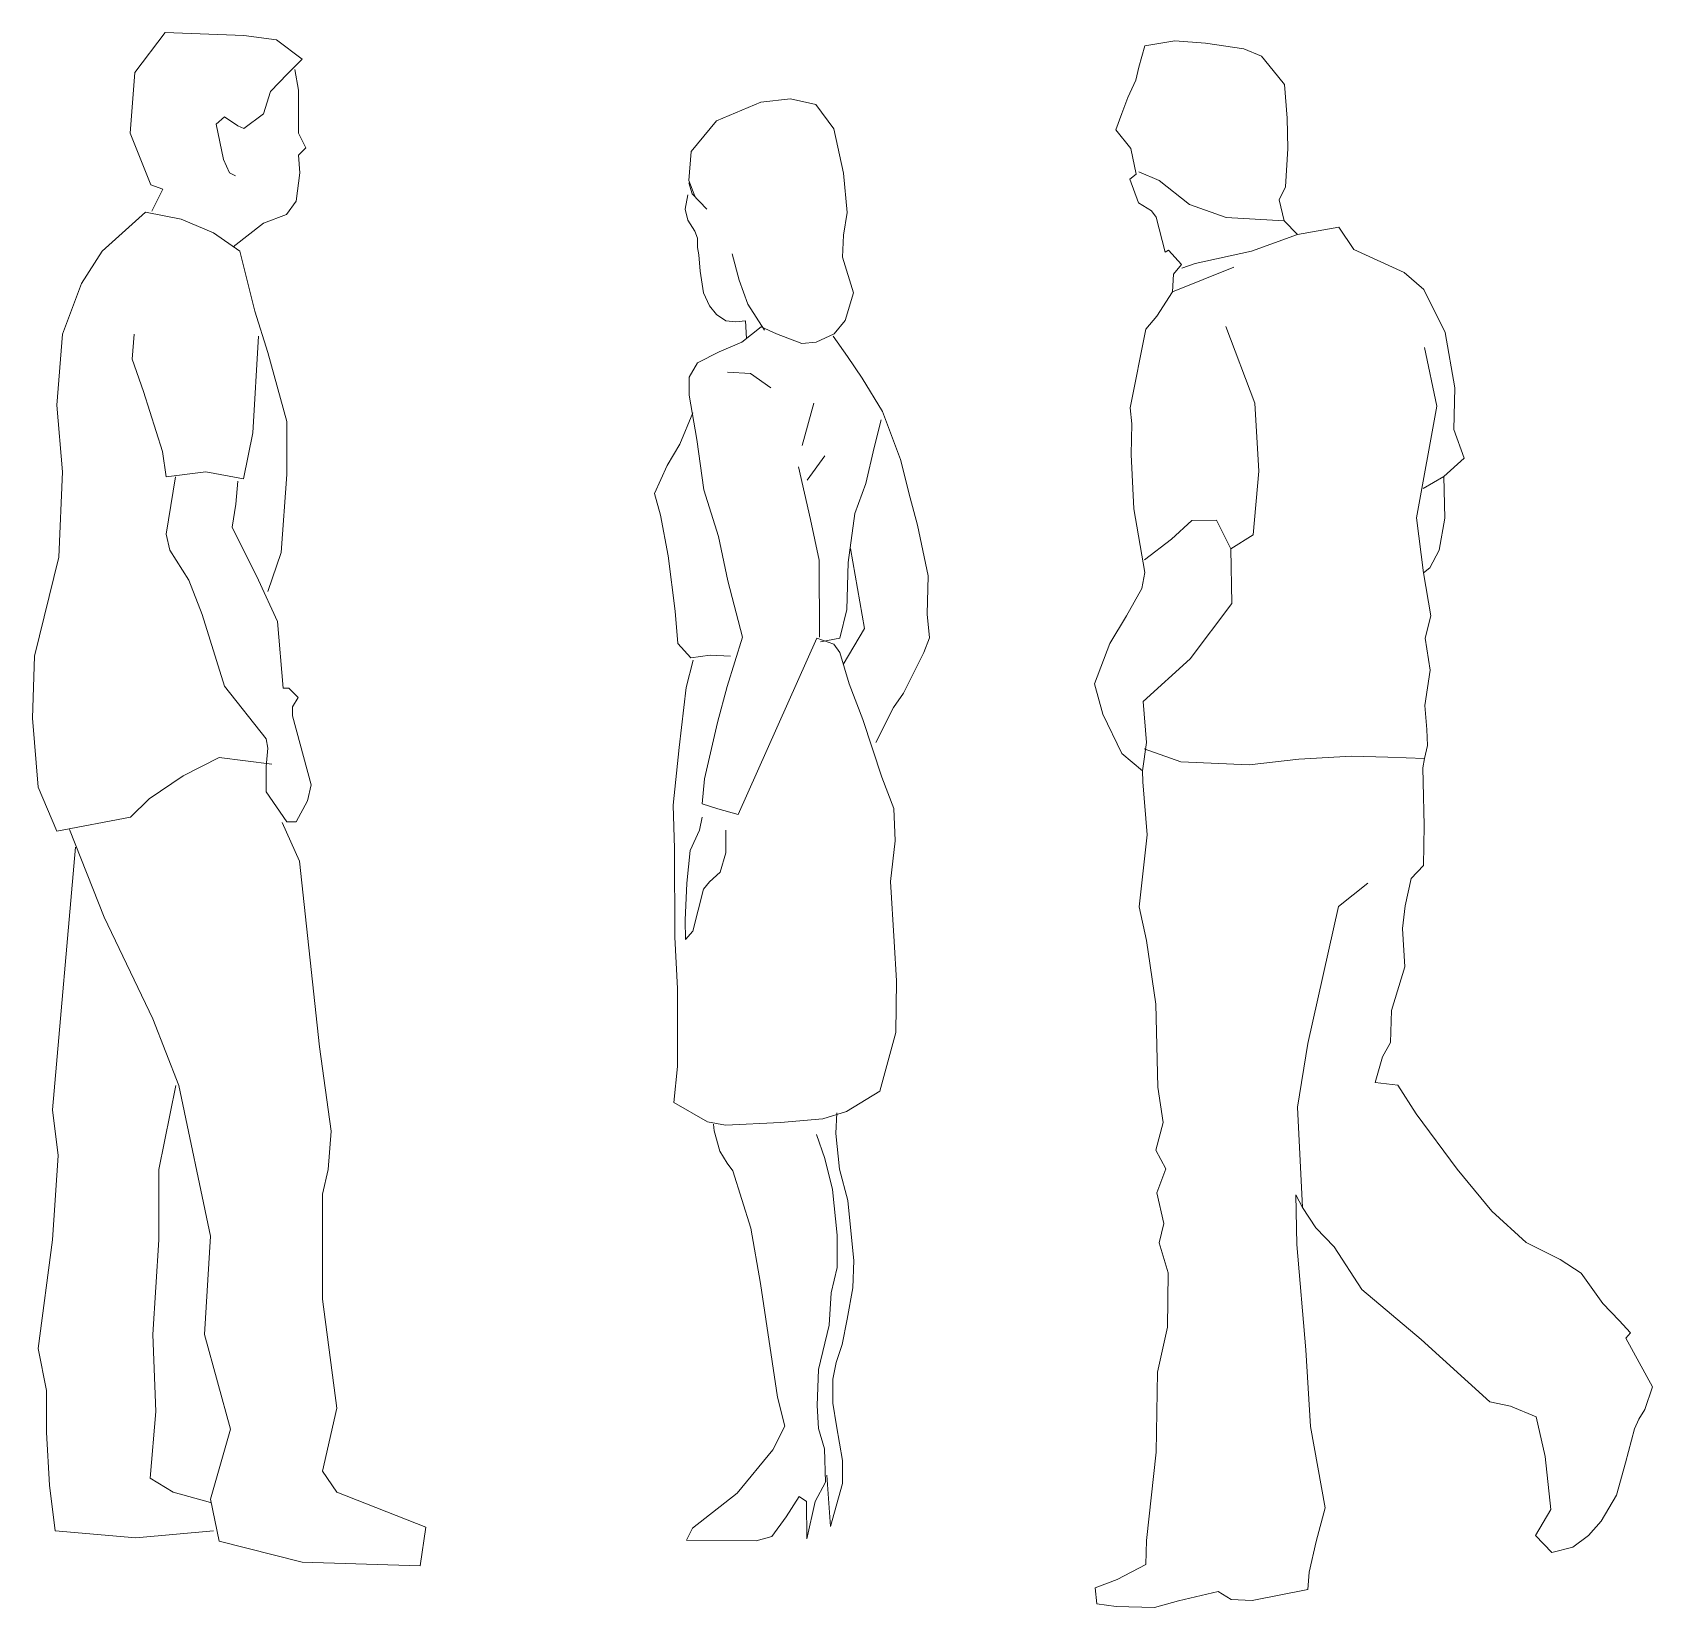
# Model space of a CAD drawing. Header units: metres. Extents: x -438 to -108, y 54494 to 54569.
# Drawn here: x -427.873 to -425.96, y 54565.455 to 54567.315 of the extents above; entities that cross this region are included whole.
import ezdxf

# ---------------------------------------------------------------- set-up
doc = ezdxf.new("R2010")
doc.units = ezdxf.units.M
doc.header["$MEASUREMENT"] = 0
doc.layers.add('hatch', color=252, linetype='Continuous', lineweight=15)

# ---------------------------------------------------------------- blocks, each defined once
blk = doc.blocks.new('A$C57394595')
at = {"linetype": 'ByBlock'}
for p, q in [((0.1555, 1.5912), (0.129, 1.5712)), ((0.1896, 1.5959), (0.1555, 1.5912)), ((0.2717, 1.599), (0.1896, 1.5959)), ((0.3033, 1.5573), (0.2717, 1.599)), ((0.129, 1.5712), (0.1441, 1.5558)), ((0.1365, 1.5604), (0.1327, 1.5388)), ((0.1441, 1.5558), (0.1618, 1.5373)), ((0.3083, 1.494), (0.3033, 1.5573)), ((0.1327, 1.5388), (0.1327, 1.5095)), ((0.1618, 1.5373), (0.1693, 1.5141)), ((0.1327, 1.5095), (0.1327, 1.494)), ((0.1693, 1.5141), (0.1896, 1.4987)), ((0.1959, 1.5017), (0.2098, 1.511)), ((0.2098, 1.511), (0.2187, 1.5033)), ((0.1327, 1.494), (0.1252, 1.4787)), ((0.1896, 1.4987), (0.1959, 1.5017)), ((0.2187, 1.5033), (0.211, 1.4663)), ((0.2868, 1.4401), (0.3083, 1.494)), ((0.1252, 1.4787), (0.1327, 1.471)), ((0.1327, 1.471), (0.1315, 1.4524)), ((0.211, 1.4663), (0.2047, 1.4524)), ((0.1315, 1.4524), (0.1353, 1.4231)), ((0.2047, 1.4524), (0.1984, 1.4493)), ((0.2742, 1.4354), (0.2868, 1.4401)), ((0.1353, 1.4231), (0.1454, 1.4092)), ((0.2855, 1.4124), (0.2742, 1.4354)), ((0.1454, 1.4092), (0.1693, 1.4)), ((0.2549, 1.4044), (0.2215, 1.39)), ((0.2922, 1.4117), (0.2549, 1.4044)), ((0.3374, 1.3708), (0.2922, 1.4117)), ((0.1693, 1.4), (0.2009, 1.3753)), ((0.2215, 1.39), (0.194, 1.3708)), ((0.194, 1.3708), (0.1783, 1.3084)), ((0.359, 1.3372), (0.3374, 1.3708)), ((0.3787, 1.2844), (0.359, 1.3372)), ((0.1783, 1.3084), (0.1646, 1.2652)), ((0.306, 1.2581), (0.3041, 1.2844)), ((0.3846, 1.2101), (0.3787, 1.2844)), ((0.1744, 1.2821), (0.1802, 1.1813)), ((0.1646, 1.2652), (0.1449, 1.1933)), ((0.2942, 1.2244), (0.306, 1.2581)), ((0.2746, 1.1621), (0.2942, 1.2244)), ((0.3787, 1.1406), (0.3846, 1.2101)), ((0.1449, 1.1933), (0.1449, 1.1381)), ((0.1802, 1.1813), (0.19, 1.1333)), ((0.2707, 1.1357), (0.2746, 1.1621)), ((0.1449, 1.1381), (0.1507, 1.0566)), ((0.19, 1.1333), (0.2294, 1.1406)), ((0.2294, 1.1406), (0.2707, 1.1357)), ((0.2707, 1.0758), (0.2608, 1.1357)), ((0.3826, 1.0518), (0.3787, 1.1406)), ((0.196, 1.1309), (0.198, 1.1069)), ((0.198, 1.1069), (0.2019, 1.0829)), ((0.2019, 1.0829), (0.1744, 1.0278)), ((0.2667, 1.0589), (0.2707, 1.0758)), ((0.1507, 1.0566), (0.1646, 1.0158)), ((0.247, 1.0278), (0.2667, 1.0589)), ((0.4081, 0.9486), (0.3826, 1.0518)), ((0.1744, 1.0278), (0.1547, 0.9846)), ((0.2333, 0.9918), (0.247, 1.0278)), ((0.1547, 0.9846), (0.1488, 0.915)), ((0.2097, 0.9173), (0.2333, 0.9918)), ((0.4101, 0.8838), (0.4081, 0.9486)), ((0.1429, 0.915), (0.1331, 0.9055)), ((0.1488, 0.915), (0.1429, 0.915)), ((0.1665, 0.8622), (0.2097, 0.9173)), ((0.1331, 0.9055), (0.139, 0.8958)), ((0.139, 0.8958), (0.139, 0.8862)), ((0.139, 0.8862), (0.1194, 0.8142)), ((0.4042, 0.8118), (0.4101, 0.8838)), ((0.1646, 0.8526), (0.1665, 0.8622)), ((0.1665, 0.8335), (0.1646, 0.8526)), ((0.1606, 0.8358), (0.2156, 0.843)), ((0.1665, 0.807), (0.1665, 0.8335)), ((0.2156, 0.843), (0.2529, 0.8238)), ((0.1194, 0.8142), (0.1233, 0.7975)), ((0.2529, 0.8238), (0.2883, 0.7998)), ((0.3846, 0.7662), (0.4042, 0.8118)), ((0.1233, 0.7975), (0.1351, 0.7759)), ((0.1449, 0.7759), (0.1665, 0.807)), ((0.2883, 0.7998), (0.308, 0.7807)), ((0.308, 0.7807), (0.3846, 0.7662)), ((0.1497, 0.7751), (0.1318, 0.7349)), ((0.1351, 0.7759), (0.1449, 0.7759)), ((0.3353, 0.6764), (0.3713, 0.7678)), ((0.3893, 0.4753), (0.3653, 0.7495)), ((0.1318, 0.7349), (0.1108, 0.541)), ((0.2845, 0.5703), (0.3353, 0.6764)), ((0.2575, 0.5008), (0.2845, 0.5703)), ((0.1108, 0.541), (0.0988, 0.4533)), ((0.2246, 0.3437), (0.2575, 0.5008)), ((0.2605, 0.5008), (0.2785, 0.4131)), ((0.3832, 0.4278), (0.3893, 0.4753)), ((0.0988, 0.4533), (0.1018, 0.4131)), ((0.3893, 0.34), (0.3832, 0.4278)), ((0.1018, 0.4131), (0.1078, 0.3875)), ((0.2785, 0.4131), (0.2785, 0.34)), ((0.1078, 0.3875), (0.1078, 0.2779)), ((0.2306, 0.2413), (0.2246, 0.3437)), ((0.2785, 0.34), (0.2845, 0.2413)), ((0.4042, 0.2266), (0.3893, 0.34)), ((0.1078, 0.2779), (0.0928, 0.1645)), ((0.2036, 0.1426), (0.2306, 0.2413)), ((0.2845, 0.2413), (0.2814, 0.1609)), ((0.3953, 0.1828), (0.4042, 0.2266)), ((0.3953, 0.1389), (0.3953, 0.1828)), ((0.0928, 0.1645), (0.1078, 0.0987)), ((0.2814, 0.1609), (0.2875, 0.0913)), ((0.2246, 0.0694), (0.2036, 0.1426)), ((0.3922, 0.084), (0.3953, 0.1389)), ((0.1078, 0.0987), (0.0928, 0.0768)), ((0.2875, 0.0913), (0.2635, 0.0768)), ((0.0928, 0.0768), (0, 0.0402)), ((0.2156, 0.0255), (0.2246, 0.0694)), ((0.2635, 0.0768), (0.2246, 0.0658)), ((0.3863, 0.0365), (0.3922, 0.084)), ((0, 0.0402), (0.006, 0)), ((0.2215, 0.0365), (0.3024, 0.0292)), ((0.3024, 0.0292), (0.3863, 0.0365)), ((0.1288, 0.0036), (0.2156, 0.0255)), ((0.006, 0), (0.1288, 0.0036))]:
    blk.add_line(p, q, dxfattribs=at)
blk = doc.blocks.new('A$C103A6F6E')
for p, q in [((0.1515, 1.6082), (0.1182, 1.6042)), ((0.1797, 1.6016), (0.1515, 1.6082)), ((0.1182, 1.6042), (0.0689, 1.5837)), ((0.1997, 1.5746), (0.1797, 1.6016)), ((0.0689, 1.5837), (0.0408, 1.5492)), ((0.2104, 1.5252), (0.1997, 1.5746)), ((0.0408, 1.5492), (0.0381, 1.5171)), ((0.2148, 1.4814), (0.2104, 1.5252)), ((0.0369, 1.501), (0.0342, 1.485)), ((0.0381, 1.5171), (0.0448, 1.4995)), ((0.0381, 1.5143), (0.042, 1.5022)), ((0.042, 1.5022), (0.0581, 1.485)), ((0.0342, 1.485), (0.037, 1.4728)), ((0.2105, 1.4559), (0.2148, 1.4814)), ((0.037, 1.4728), (0.0449, 1.4607)), ((0.0449, 1.4607), (0.0476, 1.4529)), ((0.0476, 1.4529), (0.0476, 1.4423)), ((0.2094, 1.4316), (0.2105, 1.4559)), ((0.0476, 1.4423), (0.0494, 1.4343)), ((0.0494, 1.4343), (0.0507, 1.4159)), ((0.0943, 1.406), (0.0864, 1.4353)), ((0.2216, 1.3917), (0.2094, 1.4316)), ((0.0507, 1.4159), (0.0546, 1.3916)), ((0.0546, 1.3916), (0.0613, 1.3771)), ((0.1038, 1.3793), (0.0943, 1.406)), ((0.2123, 1.3608), (0.2216, 1.3917)), ((0.0613, 1.3771), (0.0688, 1.3675)), ((0.1226, 1.35), (0.1038, 1.3793)), ((0.0688, 1.3675), (0.0792, 1.3606)), ((0.0792, 1.3606), (0.0905, 1.3593)), ((0.0905, 1.3593), (0.1011, 1.3605)), ((0.1011, 1.3605), (0.1023, 1.3407)), ((0.2002, 1.3462), (0.2123, 1.3608)), ((0.0972, 1.3366), (0.1187, 1.3539)), ((0.1187, 1.3539), (0.1359, 1.3461)), ((0.1359, 1.3461), (0.1642, 1.3352)), ((0.1642, 1.3352), (0.1802, 1.3368)), ((0.1802, 1.3368), (0.2002, 1.3462)), ((0.199, 1.3435), (0.2151, 1.3208)), ((0.0479, 1.3138), (0.0718, 1.326)), ((0.0718, 1.326), (0.0972, 1.3366)), ((0.2151, 1.3208), (0.2312, 1.2966)), ((0.0385, 1.2978), (0.0479, 1.3138)), ((0.0812, 1.3033), (0.1067, 1.3018)), ((0.1067, 1.3018), (0.1294, 1.2858)), ((0.0386, 1.2778), (0.0385, 1.2978)), ((0.2312, 1.2966), (0.254, 1.2594)), ((0.0469, 1.2281), (0.0386, 1.2778)), ((0.1644, 1.2216), (0.1776, 1.2687)), ((0.0425, 1.2578), (0.0281, 1.2229)), ((0.2447, 1.2194), (0.2524, 1.25)), ((0.254, 1.2594), (0.2741, 1.2058)), ((0.0281, 1.2229), (0.0138, 1.1991)), ((0.0548, 1.1721), (0.0469, 1.2281)), ((0.2354, 1.1791), (0.2447, 1.2194)), ((0.0138, 1.1991), (0, 1.168)), ((0.1739, 1.139), (0.1605, 1.1977)), ((0.1699, 1.1829), (0.1899, 1.2099)), ((0.2741, 1.2058), (0.2847, 1.1631)), ((0.2233, 1.1458), (0.2354, 1.1791)), ((0, 1.168), (0.0067, 1.1438)), ((0.071, 1.12), (0.0548, 1.1721)), ((0.2847, 1.1631), (0.293, 1.1326)), ((0.0067, 1.1438), (0.015, 1.0984)), ((0.1834, 1.0936), (0.1739, 1.139)), ((0.2156, 1.0909), (0.2233, 1.1458)), ((0.0817, 1.0707), (0.071, 1.12)), ((0.293, 1.1326), (0.3049, 1.0762)), ((0.2341, 1.0173), (0.2183, 1.1066)), ((0.015, 1.0984), (0.023, 1.0369)), ((0.1836, 1.0078), (0.1834, 1.0936)), ((0.2141, 1.0388), (0.2156, 1.0909)), ((0.0978, 1.0077), (0.0817, 1.0707)), ((0.3049, 1.0762), (0.3038, 1.0335)), ((0.023, 1.0369), (0.0258, 1.0009)), ((0.2063, 1.0067), (0.2141, 1.0388)), ((0.3038, 1.0335), (0.3066, 1.0069)), ((0.2103, 0.9773), (0.2341, 1.0173)), ((0.0258, 1.0009), (0.0403, 0.9848)), ((0.0807, 0.9528), (0.0978, 1.0077)), ((0.1809, 1.0067), (0.0931, 0.8099)), ((0.1997, 1), (0.1809, 1.0067)), ((0.1848, 1.0027), (0.2063, 1.0067)), ((0.2064, 0.9906), (0.1997, 1)), ((0.3066, 1.0069), (0.3, 0.9908)), ((0.0431, 0.9821), (0.0353, 0.9515)), ((0.0403, 0.9848), (0.0618, 0.9876)), ((0.0618, 0.9876), (0.0846, 0.9865)), ((0.217, 0.9558), (0.2064, 0.9906)), ((0.3, 0.9908), (0.2773, 0.9454)), ((0.0353, 0.9515), (0.0272, 0.8846)), ((0.0702, 0.9128), (0.0807, 0.9528)), ((0.232, 0.9159), (0.217, 0.9558)), ((0.2773, 0.9454), (0.2664, 0.9293)), ((0.2664, 0.9293), (0.2465, 0.8905)), ((0.0555, 0.8498), (0.0702, 0.9128)), ((0.2532, 0.8517), (0.232, 0.9159)), ((0.0272, 0.8846), (0.0207, 0.8203)), ((0.0528, 0.8219), (0.0555, 0.8498)), ((0.2666, 0.8169), (0.2532, 0.8517)), ((0.0207, 0.8203), (0.0223, 0.7721)), ((0.0704, 0.8165), (0.0528, 0.8219)), ((0.0931, 0.8099), (0.0704, 0.8165)), ((0.2682, 0.7808), (0.2666, 0.8169)), ((0.0528, 0.8071), (0.0501, 0.7926)), ((0.0501, 0.7926), (0.0396, 0.7698)), ((0.0795, 0.7672), (0.0795, 0.7926)), ((0.2629, 0.7354), (0.2682, 0.7808)), ((0.0223, 0.7721), (0.0225, 0.6734)), ((0.0396, 0.7698), (0.0357, 0.7334)), ((0.0729, 0.7456), (0.0795, 0.7672)), ((0.0612, 0.735), (0.0729, 0.7456)), ((0.0357, 0.7334), (0.0342, 0.6923)), ((0.0425, 0.6801), (0.0545, 0.7268)), ((0.0545, 0.7268), (0.0612, 0.735)), ((0.2669, 0.6684), (0.2629, 0.7354)), ((0.0342, 0.6923), (0.0343, 0.6707)), ((0.0225, 0.6734), (0.0254, 0.6159)), ((0.0343, 0.6707), (0.0425, 0.6801)), ((0.2697, 0.6246), (0.2669, 0.6684)), ((0.0254, 0.6159), (0.0255, 0.5289)), ((0.2687, 0.567), (0.2697, 0.6246)), ((0.2512, 0.5016), (0.2687, 0.567)), ((0.0255, 0.5289), (0.0213, 0.489)), ((0.0213, 0.489), (0.0589, 0.4675)), ((0.214, 0.4788), (0.2512, 0.5016)), ((0.1404, 0.4665), (0.1874, 0.4705)), ((0.1874, 0.4705), (0.214, 0.4788)), ((0.203, 0.4772), (0.2019, 0.4545)), ((0.0589, 0.4675), (0.0789, 0.4636)), ((0.0656, 0.4648), (0.0664, 0.4574)), ((0.0664, 0.4574), (0.0727, 0.4346)), ((0.0789, 0.4636), (0.1404, 0.4665)), ((0.1898, 0.4263), (0.1804, 0.4533)), ((0.2019, 0.4545), (0.2059, 0.4145)), ((0.0727, 0.4346), (0.0808, 0.4211)), ((0.0808, 0.4211), (0.0872, 0.4127)), ((0.1981, 0.3918), (0.1898, 0.4263)), ((0.0872, 0.4127), (0.1073, 0.3486)), ((0.2059, 0.4145), (0.2154, 0.3797)), ((0.2033, 0.3409), (0.1981, 0.3918)), ((0.2154, 0.3797), (0.2194, 0.3382)), ((0.1073, 0.3486), (0.118, 0.2871)), ((0.2034, 0.3049), (0.2033, 0.3409)), ((0.2194, 0.3382), (0.2222, 0.3127)), ((0.2222, 0.3127), (0.2211, 0.2822)), ((0.1968, 0.2767), (0.2034, 0.3049)), ((0.118, 0.2871), (0.1371, 0.1602)), ((0.1945, 0.2406), (0.1968, 0.2767)), ((0.2211, 0.2822), (0.2145, 0.2473)), ((0.1825, 0.1913), (0.1945, 0.2406)), ((0.2145, 0.2473), (0.209, 0.2191)), ((0.209, 0.2191), (0.2024, 0.1991)), ((0.2024, 0.1991), (0.1985, 0.1803)), ((0.181, 0.1509), (0.1825, 0.1913)), ((0.1985, 0.1803), (0.1986, 0.1537)), ((0.1371, 0.1602), (0.145, 0.1281)), ((0.1826, 0.1255), (0.181, 0.1509)), ((0.1986, 0.1537), (0.2026, 0.1282)), ((0.145, 0.1281), (0.1317, 0.1015)), ((0.2026, 0.1282), (0.2093, 0.0895)), ((0.1893, 0.1028), (0.1826, 0.1255)), ((0.1317, 0.1015), (0.0919, 0.0532)), ((0.1905, 0.0656), (0.1893, 0.1028)), ((0.1961, 0.0162), (0.1921, 0.0734)), ((0.2093, 0.0895), (0.2093, 0.064)), ((0.1788, 0.044), (0.1905, 0.0656)), ((0.2093, 0.064), (0.1961, 0.0162)), ((0.0919, 0.0532), (0.0422, 0.0144)), ((0.1467, 0.0267), (0.1612, 0.0494)), ((0.1612, 0.0494), (0.1694, 0.044)), ((0.1694, 0.044), (0.1695, 0.0025)), ((0.1695, 0.0025), (0.1788, 0.044)), ((0.1307, 0.0051), (0.1467, 0.0267)), ((0.0422, 0.0144), (0.0356, 0.001)), ((0.0356, 0.001), (0.1131, 0)), ((0.1131, 0), (0.1307, 0.0051))]:
    blk.add_line(p, q)
blk = doc.blocks.new('A$C60ED5890')
for p, q in [((0.4614, 1.7602), (0.4416, 1.7519)), ((0.4614, 1.7602), (0.4416, 1.7519)), ((0.5049, 1.7665), (0.4614, 1.7602)), ((0.5049, 1.7665), (0.4614, 1.7602)), ((0.5395, 1.7693), (0.5049, 1.7665)), ((0.5395, 1.7693), (0.5049, 1.7665)), ((0.5734, 1.7634), (0.5395, 1.7693)), ((0.5734, 1.7634), (0.5395, 1.7693)), ((0.5801, 1.7395), (0.5734, 1.7634)), ((0.5801, 1.7395), (0.5734, 1.7634)), ((0.4416, 1.7519), (0.4283, 1.7356)), ((0.4416, 1.7519), (0.4283, 1.7356)), ((0.5834, 1.725), (0.5801, 1.7395)), ((0.5834, 1.725), (0.5801, 1.7395)), ((0.4156, 1.7199), (0.4127, 1.6818)), ((0.4156, 1.7199), (0.4127, 1.6818)), ((0.4283, 1.7356), (0.4156, 1.7199)), ((0.4283, 1.7356), (0.4156, 1.7199)), ((0.5923, 1.7052), (0.5834, 1.725)), ((0.5923, 1.7052), (0.5834, 1.725)), ((0.5991, 1.687), (0.5923, 1.7052)), ((0.5991, 1.687), (0.5923, 1.7052)), ((0.606, 1.6688), (0.5991, 1.687)), ((0.606, 1.6688), (0.5991, 1.687)), ((0.4127, 1.6818), (0.4119, 1.6477)), ((0.4127, 1.6818), (0.4119, 1.6477)), ((0.589, 1.6475), (0.606, 1.6688)), ((0.589, 1.6475), (0.606, 1.6688)), ((0.4119, 1.6477), (0.4146, 1.6043)), ((0.4119, 1.6477), (0.4146, 1.6043)), ((0.5832, 1.6187), (0.589, 1.6475)), ((0.5832, 1.6187), (0.589, 1.6475)), ((0.5804, 1.5862), (0.5903, 1.6129)), ((0.5804, 1.5862), (0.5903, 1.6129)), ((0.5903, 1.6129), (0.5832, 1.6187)), ((0.5903, 1.6129), (0.5832, 1.6187)), ((0.4146, 1.6043), (0.4215, 1.5897)), ((0.4146, 1.6043), (0.4215, 1.5897)), ((0.4215, 1.5897), (0.4158, 1.5661)), ((0.4215, 1.5897), (0.4158, 1.5661)), ((0.5604, 1.5702), (0.5658, 1.5773)), ((0.5604, 1.5702), (0.5658, 1.5773)), ((0.5658, 1.5773), (0.5804, 1.5862)), ((0.5658, 1.5773), (0.5804, 1.5862)), ((0.3543, 1.5587), (0.3372, 1.5337)), ((0.3543, 1.5587), (0.3372, 1.5337)), ((0.401, 1.5504), (0.3543, 1.5587)), ((0.401, 1.5504), (0.3543, 1.5587)), ((0.4158, 1.5661), (0.401, 1.5504)), ((0.4158, 1.5661), (0.401, 1.5504)), ((0.5503, 1.5306), (0.5604, 1.5702)), ((0.5503, 1.5306), (0.5604, 1.5702)), ((0.3372, 1.5337), (0.2804, 1.5076)), ((0.3372, 1.5337), (0.2804, 1.5076)), ((0.5319, 1.5166), (0.5467, 1.5328)), ((0.5319, 1.5166), (0.5467, 1.5328)), ((0.5467, 1.5328), (0.5503, 1.5306)), ((0.5467, 1.5328), (0.5503, 1.5306)), ((0.2804, 1.5076), (0.2583, 1.4885)), ((0.2804, 1.5076), (0.2583, 1.4885)), ((0.541, 1.5056), (0.5319, 1.5166)), ((0.541, 1.5056), (0.5319, 1.5166)), ((0.5421, 1.4859), (0.541, 1.5056)), ((0.5421, 1.4859), (0.541, 1.5056)), ((0.2583, 1.4885), (0.234, 1.44)), ((0.2583, 1.4885), (0.234, 1.44)), ((0.5596, 1.4582), (0.5421, 1.4859)), ((0.5596, 1.4582), (0.5421, 1.4859)), ((0.5721, 1.4435), (0.5596, 1.4582)), ((0.5721, 1.4435), (0.5596, 1.4582)), ((0.234, 1.44), (0.2233, 1.3773)), ((0.234, 1.44), (0.2233, 1.3773)), ((0.5898, 1.3548), (0.5721, 1.4435)), ((0.5898, 1.3548), (0.5721, 1.4435)), ((0.2233, 1.3773), (0.2244, 1.3303)), ((0.2233, 1.3773), (0.2244, 1.3303)), ((0.5879, 1.3368), (0.5898, 1.3548)), ((0.5879, 1.3368), (0.5898, 1.3548)), ((0.5887, 1.3022), (0.5879, 1.3368)), ((0.5887, 1.3022), (0.5879, 1.3368)), ((0.2244, 1.3303), (0.2128, 1.298)), ((0.2244, 1.3303), (0.2128, 1.298)), ((0.5858, 1.2408), (0.5887, 1.3022)), ((0.5858, 1.2408), (0.5887, 1.3022)), ((0.2128, 1.298), (0.2356, 1.2774)), ((0.2128, 1.298), (0.2356, 1.2774)), ((0.2356, 1.2774), (0.2346, 1.2304)), ((0.2356, 1.2774), (0.2346, 1.2304)), ((0.2346, 1.2304), (0.241, 1.1941)), ((0.2346, 1.2304), (0.241, 1.1941)), ((0.5734, 1.1688), (0.5858, 1.2408)), ((0.5734, 1.1688), (0.5858, 1.2408)), ((0.241, 1.1941), (0.2514, 1.1743)), ((0.241, 1.1941), (0.2514, 1.1743)), ((0.2514, 1.1743), (0.2585, 1.1685)), ((0.2514, 1.1743), (0.2585, 1.1685)), ((0.2585, 1.1685), (0.2502, 1.1201)), ((0.2585, 1.1685), (0.2502, 1.1201)), ((0.5766, 1.1507), (0.5734, 1.1688)), ((0.5766, 1.1507), (0.5734, 1.1688)), ((0.594, 1.1199), (0.5766, 1.1507)), ((0.594, 1.1199), (0.5766, 1.1507)), ((0.2502, 1.1201), (0.2569, 1.0947)), ((0.2502, 1.1201), (0.2569, 1.0947)), ((0.6129, 1.0885), (0.594, 1.1199)), ((0.6129, 1.0885), (0.594, 1.1199)), ((0.2569, 1.0947), (0.251, 1.0587)), ((0.2569, 1.0947), (0.251, 1.0587)), ((0.63, 1.0432), (0.6129, 1.0885)), ((0.63, 1.0432), (0.6129, 1.0885)), ((0.251, 1.0587), (0.2573, 1.0188)), ((0.251, 1.0587), (0.2573, 1.0188)), ((0.6205, 1.0088), (0.63, 1.0432)), ((0.6205, 1.0088), (0.63, 1.0432)), ((0.2573, 1.0188), (0.2547, 0.9915)), ((0.2573, 1.0188), (0.2547, 0.9915)), ((0.5994, 0.9644), (0.6205, 1.0088)), ((0.5994, 0.9644), (0.6205, 1.0088)), ((0.2547, 0.9915), (0.2543, 0.9735)), ((0.2547, 0.9915), (0.2543, 0.9735)), ((0.2543, 0.9735), (0.2576, 0.9589)), ((0.2543, 0.9735), (0.2576, 0.9589)), ((0.2576, 0.9589), (0.2594, 0.9481)), ((0.2576, 0.9589), (0.2594, 0.9481)), ((0.5757, 0.9448), (0.5994, 0.9644)), ((0.5757, 0.9448), (0.5994, 0.9644)), ((0.2594, 0.9481), (0.259, 0.9321)), ((0.2594, 0.9481), (0.259, 0.9321)), ((0.5754, 0.9324), (0.5757, 0.9448)), ((0.5754, 0.9324), (0.5757, 0.9448)), ((0.259, 0.9321), (0.258, 0.8831)), ((0.259, 0.9321), (0.258, 0.8831)), ((0.5705, 0.8726), (0.5754, 0.9324)), ((0.5705, 0.8726), (0.5754, 0.9324)), ((0.258, 0.8831), (0.2585, 0.8381)), ((0.258, 0.8831), (0.2585, 0.8381)), ((0.5796, 0.7914), (0.5705, 0.8726)), ((0.5796, 0.7914), (0.5705, 0.8726)), ((0.2585, 0.8381), (0.2727, 0.8234)), ((0.2585, 0.8381), (0.2727, 0.8234)), ((0.2727, 0.8234), (0.2792, 0.7923)), ((0.2727, 0.8234), (0.2792, 0.7923)), ((0.2792, 0.7923), (0.2823, 0.7669)), ((0.2792, 0.7923), (0.2823, 0.7669)), ((0.5715, 0.7534), (0.5796, 0.7914)), ((0.5715, 0.7534), (0.5796, 0.7914)), ((0.2823, 0.7669), (0.2798, 0.7236)), ((0.2823, 0.7669), (0.2798, 0.7236)), ((0.5607, 0.6814), (0.5715, 0.7534)), ((0.5607, 0.6814), (0.5715, 0.7534)), ((0.2798, 0.7236), (0.2947, 0.6742)), ((0.2798, 0.7236), (0.2947, 0.6742)), ((0.5586, 0.5875), (0.5607, 0.6814)), ((0.5586, 0.5875), (0.5607, 0.6814)), ((0.2947, 0.6742), (0.296, 0.6381)), ((0.2947, 0.6742), (0.296, 0.6381)), ((0.296, 0.6381), (0.3049, 0.6219)), ((0.296, 0.6381), (0.3049, 0.6219)), ((0.3049, 0.6219), (0.3131, 0.5928)), ((0.3049, 0.6219), (0.3131, 0.5928)), ((0.2877, 0.5898), (0.2669, 0.5577)), ((0.2877, 0.5898), (0.2669, 0.5577)), ((0.3131, 0.5928), (0.2877, 0.5898)), ((0.3131, 0.5928), (0.2877, 0.5898)), ((0.5526, 0.5478), (0.5586, 0.5875)), ((0.5526, 0.5478), (0.5586, 0.5875)), ((0.2669, 0.5577), (0.2206, 0.4952)), ((0.2669, 0.5577), (0.2206, 0.4952)), ((0.5607, 0.5167), (0.5526, 0.5478)), ((0.5607, 0.5167), (0.5526, 0.5478)), ((0.5494, 0.4953), (0.5607, 0.5167)), ((0.5494, 0.4953), (0.5607, 0.5167)), ((0.2206, 0.4952), (0.1814, 0.4476)), ((0.2206, 0.4952), (0.1814, 0.4476)), ((0.5596, 0.4682), (0.5494, 0.4953)), ((0.5596, 0.4682), (0.5494, 0.4953)), ((0.3951, 0.4517), (0.4027, 0.466)), ((0.3951, 0.4517), (0.4027, 0.466)), ((0.4027, 0.466), (0.4015, 0.4102)), ((0.4027, 0.466), (0.4015, 0.4102)), ((0.5517, 0.4338), (0.5596, 0.4682)), ((0.5517, 0.4338), (0.5596, 0.4682)), ((0.1814, 0.4476), (0.1429, 0.4123)), ((0.1814, 0.4476), (0.1429, 0.4123)), ((0.3802, 0.4288), (0.3951, 0.4517)), ((0.3802, 0.4288), (0.3951, 0.4517)), ((0.3596, 0.4075), (0.3802, 0.4288)), ((0.3596, 0.4075), (0.3802, 0.4288)), ((0.5569, 0.412), (0.5517, 0.4338)), ((0.5569, 0.412), (0.5517, 0.4338)), ((0.1429, 0.4123), (0.1043, 0.393)), ((0.1429, 0.4123), (0.1043, 0.393)), ((0.3281, 0.3592), (0.3596, 0.4075)), ((0.3281, 0.3592), (0.3596, 0.4075)), ((0.4015, 0.4102), (0.3916, 0.2912)), ((0.4015, 0.4102), (0.3916, 0.2912)), ((0.5468, 0.3782), (0.5569, 0.412)), ((0.5468, 0.3782), (0.5569, 0.412)), ((0.1043, 0.393), (0.0807, 0.3775)), ((0.1043, 0.393), (0.0807, 0.3775)), ((0.0807, 0.3775), (0.0563, 0.3434)), ((0.0807, 0.3775), (0.0563, 0.3434)), ((0.5476, 0.3167), (0.5468, 0.3782)), ((0.5476, 0.3167), (0.5468, 0.3782)), ((0.2613, 0.3028), (0.3281, 0.3592)), ((0.2613, 0.3028), (0.3281, 0.3592)), ((0.0563, 0.3434), (0.0378, 0.3242)), ((0.0563, 0.3434), (0.0378, 0.3242)), ((0.0378, 0.3242), (0.0251, 0.3101)), ((0.0378, 0.3242), (0.0251, 0.3101)), ((0.5588, 0.2659), (0.5476, 0.3167)), ((0.5588, 0.2659), (0.5476, 0.3167)), ((0.0301, 0.3043), (0, 0.2492)), ((0.0301, 0.3043), (0, 0.2492)), ((0.0251, 0.3101), (0.0301, 0.3043)), ((0.0251, 0.3101), (0.0301, 0.3043)), ((0.1839, 0.2323), (0.2613, 0.3028)), ((0.1839, 0.2323), (0.2613, 0.3028)), ((0.3916, 0.2912), (0.3861, 0.2046)), ((0.3916, 0.2912), (0.3861, 0.2046)), ((0.5605, 0.1755), (0.5588, 0.2659)), ((0.5605, 0.1755), (0.5588, 0.2659)), ((0, 0.2492), (0.0087, 0.2237)), ((0, 0.2492), (0.0087, 0.2237)), ((0.0087, 0.2237), (0.0157, 0.2127)), ((0.0087, 0.2237), (0.0157, 0.2127)), ((0.1314, 0.2153), (0.1606, 0.2276)), ((0.1314, 0.2153), (0.1606, 0.2276)), ((0.1606, 0.2276), (0.1839, 0.2323)), ((0.1606, 0.2276), (0.1839, 0.2323)), ((0.0157, 0.2127), (0.0206, 0.2018)), ((0.0157, 0.2127), (0.0206, 0.2018)), ((0.0206, 0.2018), (0.0306, 0.1633)), ((0.0206, 0.2018), (0.0306, 0.1633)), ((0.1211, 0.1707), (0.1314, 0.2153)), ((0.1211, 0.1707), (0.1314, 0.2153)), ((0.3861, 0.2046), (0.3697, 0.1126)), ((0.3861, 0.2046), (0.3697, 0.1126)), ((0.1147, 0.1109), (0.1211, 0.1707)), ((0.1147, 0.1109), (0.1211, 0.1707)), ((0.5712, 0.0757), (0.5605, 0.1755)), ((0.5712, 0.0757), (0.5605, 0.1755)), ((0.0306, 0.1633), (0.0407, 0.127)), ((0.0306, 0.1633), (0.0407, 0.127)), ((0.0407, 0.127), (0.0581, 0.0977)), ((0.0407, 0.127), (0.0581, 0.0977)), ((0.1321, 0.0816), (0.1147, 0.1109)), ((0.1321, 0.0816), (0.1147, 0.1109)), ((0.3697, 0.1126), (0.3797, 0.0747)), ((0.3697, 0.1126), (0.3797, 0.0747)), ((0.0581, 0.0977), (0.0722, 0.0814)), ((0.0581, 0.0977), (0.0722, 0.0814)), ((0.0722, 0.0814), (0.09, 0.0681)), ((0.0722, 0.0814), (0.09, 0.0681)), ((0.1136, 0.0624), (0.1321, 0.0816)), ((0.1136, 0.0624), (0.1321, 0.0816)), ((0.3797, 0.0747), (0.3877, 0.0399)), ((0.3797, 0.0747), (0.3877, 0.0399)), ((0.5722, 0.0488), (0.5712, 0.0757)), ((0.5722, 0.0488), (0.5712, 0.0757)), ((0.09, 0.0681), (0.1136, 0.0624)), ((0.09, 0.0681), (0.1136, 0.0624)), ((0.3877, 0.0399), (0.3893, 0.0203)), ((0.3877, 0.0399), (0.3893, 0.0203)), ((0.6043, 0.0316), (0.5722, 0.0488)), ((0.6043, 0.0316), (0.5722, 0.0488)), ((0.3893, 0.0203), (0.452, 0.0081)), ((0.3893, 0.0203), (0.452, 0.0081)), ((0.6294, 0.0223), (0.6043, 0.0316)), ((0.6294, 0.0223), (0.6043, 0.0316)), ((0.6275, 0.0043), (0.6294, 0.0223)), ((0.6275, 0.0043), (0.6294, 0.0223)), ((0.452, 0.0081), (0.4758, 0.0091)), ((0.452, 0.0081), (0.4758, 0.0091)), ((0.4758, 0.0091), (0.4905, 0.0181)), ((0.4758, 0.0091), (0.4905, 0.0181)), ((0.4905, 0.0181), (0.5351, 0.0078)), ((0.4905, 0.0181), (0.5351, 0.0078)), ((0.5351, 0.0078), (0.5623, 0)), ((0.5351, 0.0078), (0.5623, 0)), ((0.5623, 0), (0.6057, 0.0011)), ((0.5623, 0), (0.6057, 0.0011)), ((0.6057, 0.0011), (0.6275, 0.0043)), ((0.6057, 0.0011), (0.6275, 0.0043))]:
    blk.add_line(p, q)
for points in [[(0.4158, 1.5661), (0.4815, 1.5699), (0.5228, 1.5844), (0.5572, 1.6115), (0.5801, 1.6213)], [(0.401, 1.5504), (0.4528, 1.5317), (0.5163, 1.5178), (0.5315, 1.5124)], [(0.5421, 1.4859), (0.4729, 1.5136)], [(0.5757, 0.9448), (0.5712, 0.977), (0.5751, 1.0231), (0.5219, 1.0712), (0.4749, 1.1338), (0.4762, 1.1954), (0.4509, 1.2113), (0.4444, 1.2833), (0.449, 1.3602), (0.4817, 1.4467)], [(0.2585, 1.1685), (0.2666, 1.2307), (0.2437, 1.3566), (0.2576, 1.423)], [(0.2356, 1.2774), (0.2592, 1.2639)], [(0.4762, 1.1954), (0.4923, 1.228), (0.5202, 1.2274), (0.5432, 1.2064), (0.5735, 1.183)], [(0.2576, 0.9589), (0.2988, 0.9602), (0.3399, 0.9615), (0.3992, 0.958), (0.4555, 0.9517), (0.5326, 0.9551), (0.574, 0.9696)], [(0.3951, 0.4517), (0.4009, 0.565), (0.3893, 0.6371), (0.3545, 0.7918), (0.3214, 0.8182)]]:
    blk.add_lwpolyline(points)

msp = doc.modelspace()

# ---------------------------------------------------------------- block references
at = {"layer": 'hatch'}
for name, p, xscale, yscale, zscale in [('A$C57394595', (-427.40823, 54565.50423), -1.132138915945828, 1.132138915945828, 1.132138915945828), ('A$C60ED5890', (-425.9602, 54565.45482), -1.045502378430821, 1.045502378430821, 1.045502378430821), ('A$C103A6F6E', (-427.13811, 54565.53354), 1.058728011978985, 1.058728011978985, 1.058728011978985)]:
    msp.add_blockref(name, p, dxfattribs=dict(at, xscale=xscale, yscale=yscale, zscale=zscale))

doc.saveas('drawing.dxf')
